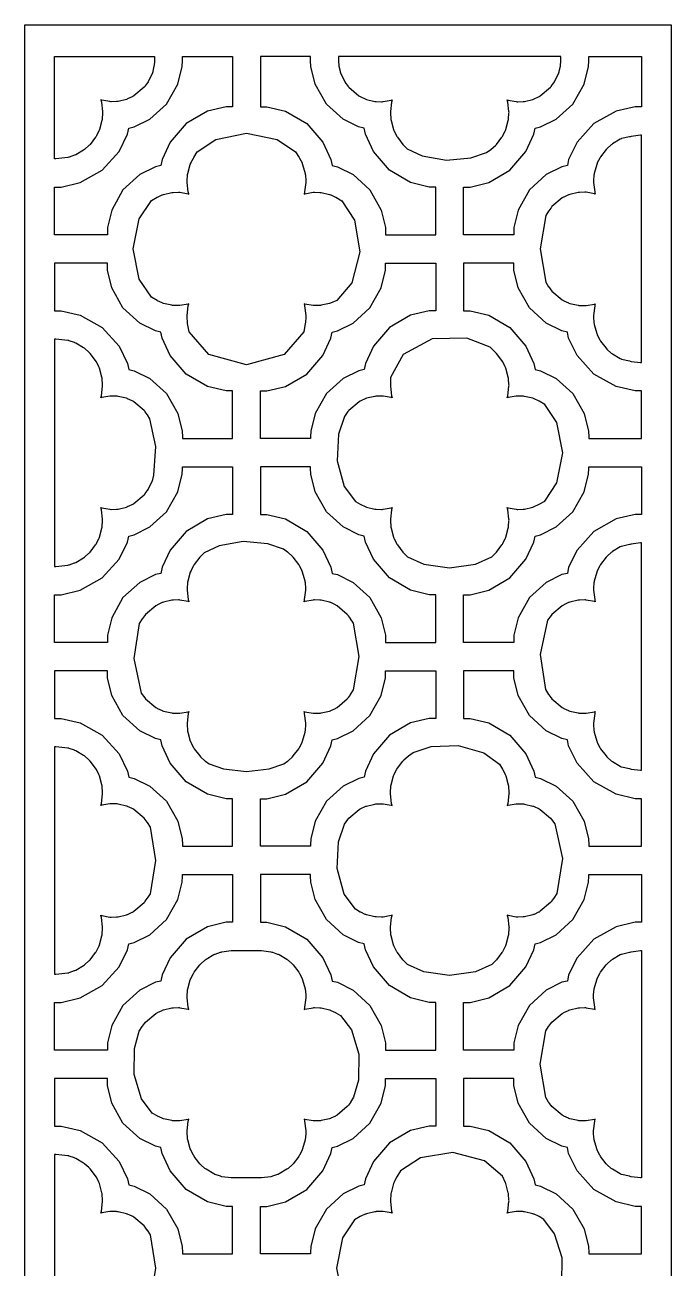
# Model space of a CAD drawing. Extents: x 2.88 to 3.5, y 2.85 to 5.4.
# Drawn here: x 2.876 to 3.499, y 4.208 to 5.404 of the extents above; entities that cross this region are included whole.
import ezdxf

# ---------------------------------------------------------------- set-up
doc = ezdxf.new("R2010")
doc.units = 0
doc.layers.get('0').update_dxf_attribs({"linetype": 'CONTINUOUS'})

msp = doc.modelspace()

# ---------------------------------------------------------------- linework, layer by layer
at = {"color": 164}
msp.add_lwpolyline([(2.87646, 5.40397), (3.03196, 5.40397), (3.38189, 5.40397), (3.49854, 5.40397), (3.49854, 4.76449), (3.49854, 3.32568), (3.49854, 2.84603), (3.34299, 2.84603), (2.99306, 2.84603), (2.87646, 2.84603), (2.87646, 3.48551), (2.87646, 4.92437), (2.87646, 5.40397)], close=True, dxfattribs=at)
at = {"color": 7}
for points in [[(3.0281, 5.37358), (3.04015, 5.37358), (3.06733, 5.37358), (3.07644, 5.37358), (3.07644, 5.36149), (3.07644, 5.33425), (3.07644, 5.32514), (3.07633, 5.32514), (3.07611, 5.32514), (3.07611, 5.32514), (3.0701, 5.32514), (3.05214, 5.32086), (3.03174, 5.30897), (3.01633, 5.29101), (3.00868, 5.27442), (3.00749, 5.26856), (3.00217, 5.26731), (2.98719, 5.25988), (2.97092, 5.24517), (2.96007, 5.22586), (2.95594, 5.20893), (2.95589, 5.20324), (2.95589, 5.20296), (2.95589, 5.20231), (2.95589, 5.2021), (2.94314, 5.2021), (2.9145, 5.2021), (2.90494, 5.2021), (2.90494, 5.21354), (2.90494, 5.23926), (2.90494, 5.24783), (2.905, 5.24783), (2.90517, 5.24783), (2.90528, 5.24783), (2.91135, 5.24783), (2.92958, 5.25217), (2.9509, 5.26406), (2.96718, 5.28201), (2.97526, 5.29867), (2.97651, 5.30447), (2.98178, 5.30572), (2.99669, 5.31315), (3.01286, 5.32769), (3.02376, 5.3469), (3.02794, 5.36376), (3.0281, 5.36936), (3.0281, 5.37044), (3.0281, 5.37283), (3.0281, 5.37358)], [(2.90494, 5.37358), (2.92904, 5.37358), (2.98324, 5.37358), (3.00131, 5.37358), (3.00125, 5.37343), (3.00125, 5.37011), (3.00125, 5.36897), (3.00119, 5.36865), (3.00092, 5.36513), (3.00088, 5.36475), (3.00076, 5.36426), (2.99968, 5.35938), (2.99957, 5.35883), (2.99924, 5.35786), (2.99507, 5.34901), (2.99451, 5.34814), (2.99431, 5.34787), (2.99235, 5.34521), (2.99219, 5.34494), (2.99126, 5.34392), (2.98139, 5.33561), (2.98025, 5.3349), (2.97982, 5.33469), (2.97542, 5.33268), (2.97499, 5.33247), (2.97418, 5.33219), (2.96615, 5.33029), (2.96533, 5.33018), (2.96479, 5.33018), (2.95964, 5.33003), (2.95915, 5.33003), (2.95828, 5.33014), (2.95042, 5.33154), (2.94965, 5.33176), (2.94965, 5.33171), (2.94993, 5.33078), (2.94997, 5.33068), (2.95019, 5.32975), (2.95128, 5.32058), (2.95133, 5.31961), (2.95128, 5.31907), (2.9509, 5.31347), (2.95085, 5.31288), (2.95068, 5.31196), (2.94824, 5.30328), (2.94792, 5.3024), (2.94769, 5.30192), (2.94532, 5.29715), (2.94504, 5.29665), (2.94456, 5.2959), (2.93918, 5.28896), (2.93858, 5.28825), (2.93815, 5.28787), (2.93419, 5.2844), (2.93381, 5.28401), (2.93306, 5.28353), (2.92551, 5.27908), (2.92469, 5.27869), (2.92421, 5.27854), (2.91922, 5.27675), (2.91872, 5.27658), (2.91781, 5.27636), (2.90619, 5.27522), (2.90528, 5.27518), (2.90522, 5.27522), (2.905, 5.27522), (2.90494, 5.27522), (2.90494, 5.29986), (2.90494, 5.35519), (2.90494, 5.37358)], [(3.15147, 5.37358), (3.13943, 5.37358), (3.11231, 5.37358), (3.10331, 5.37358), (3.10331, 5.36149), (3.10331, 5.33425), (3.10331, 5.32514), (3.10331, 5.32514), (3.10346, 5.32514), (3.10346, 5.32514), (3.10943, 5.32514), (3.12739, 5.32086), (3.14779, 5.30897), (3.16319, 5.29101), (3.17085, 5.27442), (3.1721, 5.26856), (3.17736, 5.26731), (3.19233, 5.25988), (3.20861, 5.24517), (3.21946, 5.22586), (3.22358, 5.20893), (3.22368, 5.20324), (3.22368, 5.20296), (3.22368, 5.20231), (3.22368, 5.2021), (3.23574, 5.2021), (3.26292, 5.2021), (3.27197, 5.2021), (3.27197, 5.21354), (3.27197, 5.23926), (3.27197, 5.24783), (3.27197, 5.24783), (3.27171, 5.24783), (3.27171, 5.24783), (3.26568, 5.24783), (3.24772, 5.25217), (3.22732, 5.26406), (3.21192, 5.28201), (3.20426, 5.29867), (3.20307, 5.30447), (3.19775, 5.30578), (3.18283, 5.31315), (3.16667, 5.32769), (3.15576, 5.3469), (3.15158, 5.36376), (3.15147, 5.36936), (3.15147, 5.37044), (3.15147, 5.37283), (3.15147, 5.37358)], [(3.32497, 5.28401), (3.32536, 5.2844), (3.32932, 5.28787), (3.32969, 5.28825), (3.33029, 5.28896), (3.33572, 5.2959), (3.33621, 5.29665), (3.33643, 5.29715), (3.33886, 5.30192), (3.33908, 5.3024), (3.33942, 5.30328), (3.34179, 5.31196), (3.34196, 5.31288), (3.34201, 5.31347), (3.34244, 5.31907), (3.3425, 5.31961), (3.34244, 5.32058), (3.34131, 5.32975), (3.34115, 5.33068), (3.3411, 5.33078), (3.34082, 5.33171), (3.34082, 5.33176), (3.34158, 5.33154), (3.34944, 5.33014), (3.35032, 5.33003), (3.35081, 5.33003), (3.35596, 5.33018), (3.3565, 5.33018), (3.35732, 5.33029), (3.36529, 5.33219), (3.3661, 5.33247), (3.36654, 5.33268), (3.37099, 5.33469), (3.37142, 5.3349), (3.37256, 5.33561), (3.38238, 5.34392), (3.38331, 5.34494), (3.38346, 5.34521), (3.38542, 5.34787), (3.38564, 5.34814), (3.38618, 5.34901), (3.39035, 5.35786), (3.39068, 5.35883), (3.39079, 5.35938), (3.39193, 5.36426), (3.39204, 5.36475), (3.39204, 5.36513), (3.39236, 5.36865), (3.39242, 5.36897), (3.39242, 5.37017), (3.39242, 5.37278), (3.39242, 5.37358), (3.33886, 5.37358), (3.21843, 5.37358), (3.17828, 5.37358), (3.17828, 5.37244), (3.17833, 5.36985), (3.17833, 5.36897), (3.17833, 5.36865), (3.17865, 5.36513), (3.17871, 5.36475), (3.17876, 5.36426), (3.17985, 5.35938), (3.18001, 5.35883), (3.18033, 5.35786), (3.18451, 5.34901), (3.18506, 5.34814), (3.18522, 5.34787), (3.18718, 5.34521), (3.18739, 5.34494), (3.18826, 5.34392), (3.19808, 5.33561), (3.19928, 5.3349), (3.19971, 5.33469), (3.2041, 5.33268), (3.20458, 5.33247), (3.2054, 5.33219), (3.21338, 5.33029), (3.21425, 5.33018), (3.21474, 5.33018), (3.21989, 5.33003), (3.22043, 5.33003), (3.22125, 5.33014), (3.22911, 5.33154), (3.22993, 5.33176), (3.22987, 5.33171), (3.2296, 5.33078), (3.2296, 5.33068), (3.22939, 5.32975), (3.22825, 5.32058), (3.22825, 5.31961), (3.22825, 5.31907), (3.22863, 5.31347), (3.22874, 5.31288), (3.22889, 5.31196), (3.23128, 5.30328), (3.23167, 5.3024), (3.23188, 5.30192), (3.23426, 5.29715), (3.23454, 5.29665), (3.23503, 5.2959), (3.24035, 5.28896), (3.241, 5.28825), (3.24457, 5.28478), (3.25896, 5.278), (3.28222, 5.27393), (3.30583, 5.27599), (3.32086, 5.28108), (3.32497, 5.28401)], [(3.41928, 5.37358), (3.43197, 5.37358), (3.4605, 5.37358), (3.47006, 5.37358), (3.47006, 5.36149), (3.47006, 5.33425), (3.47006, 5.32514), (3.47, 5.32514), (3.46989, 5.32514), (3.46989, 5.32514), (3.46376, 5.32514), (3.44553, 5.32086), (3.42421, 5.30897), (3.40793, 5.29101), (3.39985, 5.27442), (3.39865, 5.26856), (3.39333, 5.26731), (3.37836, 5.25988), (3.36208, 5.24517), (3.35124, 5.22586), (3.34711, 5.20893), (3.34706, 5.20324), (3.34706, 5.20296), (3.34706, 5.20231), (3.34706, 5.2021), (3.33496, 5.2021), (3.30778, 5.2021), (3.29872, 5.2021), (3.29872, 5.21354), (3.29872, 5.23926), (3.29872, 5.24783), (3.29878, 5.24783), (3.29893, 5.24783), (3.29904, 5.24783), (3.30501, 5.24783), (3.32292, 5.25217), (3.34338, 5.26406), (3.35872, 5.28201), (3.36643, 5.29867), (3.36768, 5.30447), (3.37289, 5.30572), (3.38781, 5.31315), (3.40403, 5.32769), (3.41493, 5.3469), (3.41906, 5.36376), (3.41922, 5.36936), (3.41922, 5.37044), (3.41928, 5.37283), (3.41928, 5.37358)], [(3.14063, 5.27632), (3.1409, 5.27588), (3.14328, 5.27111), (3.1435, 5.27056), (3.14382, 5.26969), (3.14626, 5.26107), (3.14643, 5.2601), (3.14649, 5.25956), (3.14686, 5.25396), (3.14692, 5.25336), (3.14686, 5.25244), (3.14572, 5.24328), (3.14556, 5.24229), (3.14551, 5.24224), (3.14524, 5.24132), (3.14524, 5.24121), (3.146, 5.24149), (3.15386, 5.24289), (3.15474, 5.24294), (3.15522, 5.243), (3.16037, 5.24283), (3.16092, 5.24278), (3.16174, 5.24268), (3.16971, 5.24083), (3.17051, 5.2405), (3.17096, 5.24035), (3.1754, 5.23833), (3.17583, 5.23807), (3.18147, 5.23475), (3.19362, 5.21619), (3.19874, 5.18554), (3.19103, 5.15571), (3.1766, 5.13883), (3.17051, 5.13633), (3.16971, 5.13607), (3.16174, 5.13422), (3.16092, 5.13406), (3.16037, 5.13406), (3.15522, 5.13396), (3.15474, 5.13396), (3.15386, 5.134), (3.146, 5.13542), (3.14524, 5.13564), (3.14524, 5.13558), (3.14551, 5.13465), (3.14556, 5.13456), (3.14572, 5.13363), (3.14686, 5.12446), (3.14692, 5.12349), (3.14686, 5.12294), (3.14649, 5.11735), (3.14643, 5.11675), (3.14497, 5.10867), (3.12608, 5.08681), (3.08979, 5.07682), (3.05344, 5.08681), (3.03456, 5.10867), (3.03315, 5.11675), (3.03304, 5.11735), (3.03267, 5.12294), (3.03267, 5.12349), (3.03267, 5.12446), (3.03381, 5.13363), (3.03401, 5.13456), (3.03401, 5.13465), (3.03429, 5.13558), (3.03435, 5.13564), (3.03353, 5.13542), (3.02567, 5.134), (3.02485, 5.13396), (3.02431, 5.13396), (3.01915, 5.13406), (3.01867, 5.13406), (3.01779, 5.13422), (3.00982, 5.13607), (3.00906, 5.13633), (3.00857, 5.13656), (3.00418, 5.13861), (3.00375, 5.13883), (2.99826, 5.14208), (2.98643, 5.15944), (2.98068, 5.18847), (2.98643, 5.2175), (2.99826, 5.23486), (3.00375, 5.23807), (3.00418, 5.23833), (3.00857, 5.24035), (3.00906, 5.2405), (3.00982, 5.24083), (3.01779, 5.24268), (3.01867, 5.24278), (3.01915, 5.24283), (3.02431, 5.243), (3.02485, 5.24294), (3.02567, 5.24289), (3.03353, 5.24149), (3.03435, 5.24121), (3.03429, 5.24132), (3.03401, 5.24224), (3.03401, 5.24229), (3.03381, 5.24328), (3.03267, 5.25244), (3.03267, 5.25336), (3.03267, 5.25396), (3.03304, 5.25956), (3.03315, 5.2601), (3.03331, 5.26107), (3.03569, 5.26969), (3.03608, 5.27056), (3.03629, 5.27111), (3.03868, 5.27588), (3.03896, 5.27632), (3.04243, 5.2819), (3.06033, 5.29383), (3.08979, 5.29964), (3.11919, 5.29383), (3.1371, 5.2819), (3.14063, 5.27632)], [(3.47006, 5.0791), (3.47006, 5.13379), (3.47006, 5.25683), (3.47006, 5.29779), (3.47, 5.29779), (3.46989, 5.29779), (3.46989, 5.29779), (3.46892, 5.29779), (3.46001, 5.2966), (3.4591, 5.29639), (3.45856, 5.29628), (3.4509, 5.29449), (3.45042, 5.29428), (3.4496, 5.29389), (3.44206, 5.2895), (3.44135, 5.28896), (3.44092, 5.28863), (3.43696, 5.2851), (3.43658, 5.28472), (3.43593, 5.28407), (3.43061, 5.27713), (3.43012, 5.27632), (3.42985, 5.27588), (3.42746, 5.27111), (3.42725, 5.27056), (3.42686, 5.26969), (3.42449, 5.26107), (3.42432, 5.2601), (3.42421, 5.25956), (3.42383, 5.25396), (3.42383, 5.25336), (3.42383, 5.25244), (3.42497, 5.24328), (3.42518, 5.24229), (3.42518, 5.24224), (3.42546, 5.24132), (3.42551, 5.24121), (3.42469, 5.24149), (3.41678, 5.24289), (3.41596, 5.24294), (3.41542, 5.243), (3.41032, 5.24283), (3.40983, 5.24278), (3.40896, 5.24268), (3.40099, 5.24083), (3.40018, 5.2405), (3.39968, 5.24035), (3.39529, 5.23833), (3.39486, 5.23807), (3.39367, 5.23742), (3.38385, 5.22911), (3.38297, 5.22803), (3.38276, 5.22775), (3.38081, 5.2251), (3.38064, 5.22483), (3.37793, 5.22054), (3.3725, 5.18847), (3.37793, 5.15636), (3.38064, 5.15201), (3.38081, 5.15181), (3.38276, 5.14914), (3.38297, 5.14887), (3.38385, 5.14785), (3.39367, 5.13954), (3.39486, 5.13883), (3.39529, 5.13861), (3.39968, 5.13656), (3.40018, 5.13633), (3.40099, 5.13607), (3.40896, 5.13422), (3.40983, 5.13406), (3.41032, 5.13406), (3.41542, 5.13396), (3.41596, 5.13396), (3.41678, 5.134), (3.42469, 5.13542), (3.42551, 5.13564), (3.42546, 5.13558), (3.42518, 5.13465), (3.42518, 5.13456), (3.42497, 5.13363), (3.42383, 5.12446), (3.42383, 5.12349), (3.42383, 5.12294), (3.42421, 5.11735), (3.42432, 5.11675), (3.42449, 5.11583), (3.42686, 5.10715), (3.42725, 5.10628), (3.42746, 5.10579), (3.42985, 5.10101), (3.43012, 5.10053), (3.43061, 5.09978), (3.43593, 5.09283), (3.43658, 5.09212), (3.43696, 5.09174), (3.44092, 5.08826), (3.44135, 5.08789), (3.44206, 5.0874), (3.4496, 5.08296), (3.45042, 5.08257), (3.4509, 5.08242), (3.45856, 5.08062), (3.4591, 5.08046), (3.46001, 5.08024), (3.46892, 5.07915), (3.46989, 5.0791), (3.46989, 5.0791), (3.47, 5.0791), (3.47006, 5.0791)], [(3.0281, 5.00597), (3.04015, 5.00597), (3.06733, 5.00597), (3.07644, 5.00597), (3.07644, 5.01742), (3.07644, 5.04318), (3.07644, 5.05176), (3.07633, 5.05176), (3.07611, 5.05176), (3.07611, 5.05176), (3.0701, 5.05176), (3.05214, 5.0561), (3.03174, 5.06799), (3.01633, 5.08594), (3.00868, 5.10254), (3.00749, 5.10835), (3.00217, 5.10965), (2.98719, 5.11708), (2.97092, 5.13172), (2.96007, 5.1511), (2.95594, 5.16803), (2.95589, 5.17367), (2.95589, 5.17393), (2.95589, 5.17458), (2.95589, 5.17475), (2.94314, 5.17475), (2.9145, 5.17475), (2.90494, 5.17475), (2.90494, 5.16336), (2.90494, 5.13764), (2.90494, 5.12901), (2.905, 5.12901), (2.90517, 5.12901), (2.90528, 5.12901), (2.91135, 5.12901), (2.92958, 5.12472), (2.9509, 5.11285), (2.96718, 5.09489), (2.97526, 5.07829), (2.97651, 5.07243), (2.98172, 5.07118), (2.99669, 5.06381), (3.01286, 5.04921), (3.02376, 5.03), (3.02794, 5.01313), (3.0281, 5.00749), (3.0281, 5.00711), (3.0281, 5.00629), (3.0281, 5.00597)], [(3.15147, 5.00597), (3.13943, 5.00597), (3.11231, 5.00597), (3.10331, 5.00597), (3.10331, 5.01742), (3.10331, 5.04318), (3.10331, 5.05176), (3.10331, 5.05176), (3.10346, 5.05176), (3.10346, 5.05176), (3.10943, 5.05176), (3.12739, 5.0561), (3.14779, 5.06799), (3.16319, 5.08594), (3.17085, 5.10254), (3.1721, 5.10835), (3.17736, 5.10965), (3.19233, 5.11708), (3.20861, 5.13172), (3.21946, 5.1511), (3.22358, 5.16803), (3.22368, 5.17367), (3.22368, 5.17393), (3.22368, 5.17458), (3.22368, 5.17475), (3.23574, 5.17475), (3.26292, 5.17475), (3.27197, 5.17475), (3.27197, 5.16336), (3.27197, 5.13764), (3.27197, 5.12901), (3.27197, 5.12901), (3.27171, 5.12901), (3.27171, 5.12901), (3.26568, 5.12901), (3.24772, 5.12472), (3.22732, 5.11285), (3.21192, 5.09489), (3.20426, 5.07829), (3.20307, 5.07243), (3.19781, 5.07118), (3.18283, 5.06381), (3.16667, 5.04921), (3.15576, 5.03), (3.15158, 5.01313), (3.15147, 5.00749), (3.15147, 5.00711), (3.15147, 5.00629), (3.15147, 5.00597)], [(3.41928, 5.00597), (3.43197, 5.00597), (3.4605, 5.00597), (3.47006, 5.00597), (3.47006, 5.01742), (3.47006, 5.04318), (3.47006, 5.05176), (3.47, 5.05176), (3.46989, 5.05176), (3.46989, 5.05176), (3.46376, 5.05176), (3.44553, 5.0561), (3.42421, 5.06799), (3.40793, 5.08594), (3.39985, 5.10254), (3.39865, 5.10835), (3.39333, 5.10965), (3.37836, 5.11708), (3.36208, 5.13172), (3.35124, 5.1511), (3.34711, 5.16803), (3.34706, 5.17367), (3.34706, 5.17393), (3.34706, 5.17458), (3.34706, 5.17475), (3.33496, 5.17475), (3.30778, 5.17475), (3.29872, 5.17475), (3.29872, 5.16336), (3.29872, 5.13764), (3.29872, 5.12901), (3.29878, 5.12901), (3.29893, 5.12901), (3.29904, 5.12901), (3.30501, 5.12901), (3.32292, 5.12472), (3.34338, 5.11285), (3.35872, 5.09489), (3.36643, 5.07829), (3.36768, 5.07243), (3.37289, 5.07118), (3.38781, 5.06381), (3.40403, 5.04921), (3.41493, 5.03), (3.41906, 5.01313), (3.41922, 5.00749), (3.41922, 5.00711), (3.41928, 5.00629), (3.41928, 5.00597)], [(2.99451, 5.02869), (2.99431, 5.02897), (2.99235, 5.03163), (2.99219, 5.0319), (2.99126, 5.03299), (2.98139, 5.04129), (2.98025, 5.04194), (2.97982, 5.04221), (2.97542, 5.04422), (2.97499, 5.04438), (2.97418, 5.04471), (2.96615, 5.04656), (2.96533, 5.04665), (2.96479, 5.04671), (2.95964, 5.04688), (2.95915, 5.04682), (2.95828, 5.04676), (2.95042, 5.04536), (2.94965, 5.04514), (2.94965, 5.04525), (2.94993, 5.04611), (2.94997, 5.04617), (2.95019, 5.04715), (2.95128, 5.05632), (2.95133, 5.05724), (2.95128, 5.05783), (2.9509, 5.06347), (2.95085, 5.06401), (2.95068, 5.06494), (2.94824, 5.07357), (2.94792, 5.07443), (2.94769, 5.07497), (2.94532, 5.07975), (2.94504, 5.08018), (2.94456, 5.081), (2.93918, 5.08794), (2.93858, 5.0886), (2.93815, 5.08897), (2.93419, 5.0925), (2.93381, 5.09283), (2.93306, 5.09337), (2.92551, 5.09782), (2.92469, 5.09819), (2.92421, 5.09842), (2.91922, 5.10015), (2.91872, 5.10026), (2.91781, 5.10047), (2.90619, 5.10167), (2.90528, 5.10167), (2.90517, 5.10167), (2.905, 5.10167), (2.90494, 5.10167), (2.90494, 5.04704), (2.90494, 4.92399), (2.90494, 4.88297), (2.905, 4.88297), (2.90517, 4.88297), (2.90528, 4.88297), (2.90619, 4.88303), (2.91781, 4.88417), (2.91872, 4.88439), (2.91922, 4.88456), (2.92421, 4.88629), (2.92469, 4.88644), (2.92551, 4.88683), (2.93306, 4.89128), (2.93381, 4.89182), (2.93419, 4.89219), (2.93815, 4.89567), (2.93858, 4.89606), (2.93918, 4.89675), (2.94456, 4.90369), (2.94504, 4.90446), (2.94532, 4.90494), (2.94769, 4.90972), (2.94792, 4.91021), (2.94824, 4.91108), (2.95068, 4.91971), (2.95085, 4.92063), (2.9509, 4.92122), (2.95128, 4.92686), (2.95133, 4.9274), (2.95128, 4.92839), (2.95019, 4.93756), (2.94997, 4.93847), (2.94993, 4.93858), (2.94965, 4.93946), (2.94965, 4.93951), (2.95042, 4.93929), (2.95828, 4.93793), (2.95915, 4.93782), (2.95964, 4.93782), (2.96479, 4.93799), (2.96533, 4.93799), (2.96615, 4.9381), (2.97418, 4.94), (2.97499, 4.94026), (2.97542, 4.94049), (2.97982, 4.94249), (2.98025, 4.94271), (2.98139, 4.94342), (2.99126, 4.95171), (2.99219, 4.95275), (2.99235, 4.95301), (2.99431, 4.95568), (2.99451, 4.95594), (2.99507, 4.95682), (2.99924, 4.96565), (2.99957, 4.96664), (3.00071, 4.97086), (3.00239, 4.99826), (2.9969, 5.02485), (2.99451, 5.02869)], [(3.22825, 5.05724), (3.22825, 5.05632), (3.22939, 5.04715), (3.2296, 5.04617), (3.2296, 5.04611), (3.22987, 5.04525), (3.22993, 5.04514), (3.22911, 5.04536), (3.22125, 5.04676), (3.22043, 5.04682), (3.21989, 5.04688), (3.21474, 5.04671), (3.21425, 5.04665), (3.21338, 5.04656), (3.2054, 5.04471), (3.20458, 5.04438), (3.2041, 5.04422), (3.19976, 5.04221), (3.19933, 5.04194), (3.19814, 5.04129), (3.18826, 5.03299), (3.18739, 5.0319), (3.18403, 5.02735), (3.17828, 5.01036), (3.17692, 4.98449), (3.18375, 4.96001), (3.19456, 4.94553), (3.19933, 4.94271), (3.19976, 4.94249), (3.2041, 4.94049), (3.20458, 4.94026), (3.2054, 4.94), (3.21338, 4.9381), (3.21425, 4.93799), (3.21474, 4.93799), (3.21989, 4.93782), (3.22043, 4.93782), (3.22125, 4.93793), (3.22911, 4.93929), (3.22993, 4.93951), (3.22987, 4.93946), (3.2296, 4.93858), (3.2296, 4.93847), (3.22939, 4.93756), (3.22825, 4.92839), (3.22825, 4.9274), (3.22825, 4.92686), (3.22863, 4.92122), (3.22874, 4.92063), (3.22889, 4.91971), (3.23128, 4.91108), (3.23167, 4.91021), (3.23188, 4.90972), (3.23426, 4.90494), (3.23454, 4.90446), (3.23503, 4.90369), (3.24035, 4.89675), (3.241, 4.89606), (3.24479, 4.89231), (3.26042, 4.88519), (3.28532, 4.88157), (3.31028, 4.88519), (3.32585, 4.89231), (3.32969, 4.89606), (3.33029, 4.89675), (3.33572, 4.90369), (3.33621, 4.90446), (3.33643, 4.90494), (3.33886, 4.90972), (3.33908, 4.91021), (3.33942, 4.91108), (3.34179, 4.91971), (3.34196, 4.92063), (3.34201, 4.92122), (3.34244, 4.92686), (3.3425, 4.9274), (3.34244, 4.92839), (3.34131, 4.93756), (3.34115, 4.93847), (3.3411, 4.93858), (3.34082, 4.93946), (3.34082, 4.93951), (3.34158, 4.93929), (3.34944, 4.93793), (3.35032, 4.93782), (3.35081, 4.93782), (3.35596, 4.93799), (3.3565, 4.93799), (3.35732, 4.9381), (3.36529, 4.94), (3.3661, 4.94026), (3.36654, 4.94049), (3.37099, 4.94249), (3.37142, 4.94271), (3.37685, 4.9459), (3.38857, 4.96332), (3.39432, 4.99235), (3.38857, 5.02138), (3.37685, 5.03874), (3.37142, 5.04194), (3.37099, 5.04221), (3.36654, 5.04422), (3.3661, 5.04438), (3.36529, 5.04471), (3.35732, 5.04656), (3.3565, 5.04665), (3.35596, 5.04671), (3.35081, 5.04688), (3.35032, 5.04682), (3.34944, 5.04676), (3.34158, 5.04536), (3.34082, 5.04514), (3.34082, 5.04525), (3.3411, 5.04611), (3.34115, 5.04617), (3.34131, 5.04715), (3.34244, 5.05632), (3.3425, 5.05724), (3.34244, 5.05783), (3.34201, 5.06347), (3.34196, 5.06401), (3.34179, 5.06494), (3.33942, 5.07357), (3.33908, 5.07443), (3.33886, 5.07497), (3.33643, 5.07975), (3.33621, 5.08018), (3.33572, 5.081), (3.33029, 5.08794), (3.32969, 5.0886), (3.32437, 5.09381), (3.30186, 5.10249), (3.26861, 5.10189), (3.24056, 5.08686), (3.2284, 5.06472), (3.22825, 5.05724)], [(3.0281, 4.97868), (3.04015, 4.97868), (3.06733, 4.97868), (3.07644, 4.97868), (3.07644, 4.96724), (3.07644, 4.94151), (3.07644, 4.93289), (3.07633, 4.93289), (3.07611, 4.93289), (3.07611, 4.93289), (3.0701, 4.93289), (3.05214, 4.9286), (3.03174, 4.91672), (3.01633, 4.89876), (3.00868, 4.88217), (3.00749, 4.87631), (3.00217, 4.87506), (2.98719, 4.86762), (2.97092, 4.85292), (2.96007, 4.83361), (2.95594, 4.81668), (2.95589, 4.81099), (2.95589, 4.81071), (2.95589, 4.81011), (2.95589, 4.8099), (2.94314, 4.8099), (2.9145, 4.8099), (2.90494, 4.8099), (2.90494, 4.82135), (2.90494, 4.84706), (2.90494, 4.85563), (2.905, 4.85563), (2.90517, 4.85563), (2.90528, 4.85563), (2.91135, 4.85563), (2.92958, 4.85997), (2.9509, 4.87185), (2.96718, 4.88981), (2.97526, 4.90642), (2.97651, 4.91222), (2.98178, 4.91351), (2.99669, 4.9209), (3.01286, 4.93549), (3.02376, 4.95469), (3.02794, 4.97157), (3.0281, 4.97715), (3.0281, 4.97754), (3.0281, 4.9784), (3.0281, 4.97868)], [(3.15147, 4.97868), (3.13943, 4.97868), (3.11231, 4.97868), (3.10331, 4.97868), (3.10331, 4.96724), (3.10331, 4.94151), (3.10331, 4.93289), (3.10331, 4.93289), (3.10346, 4.93289), (3.10346, 4.93289), (3.10943, 4.93289), (3.12739, 4.9286), (3.14779, 4.91672), (3.16319, 4.89876), (3.17085, 4.88217), (3.1721, 4.87631), (3.17736, 4.87506), (3.19233, 4.86762), (3.20861, 4.85292), (3.21946, 4.83361), (3.22358, 4.81668), (3.22368, 4.81099), (3.22368, 4.81071), (3.22368, 4.81011), (3.22368, 4.8099), (3.23574, 4.8099), (3.26292, 4.8099), (3.27197, 4.8099), (3.27197, 4.82135), (3.27197, 4.84706), (3.27197, 4.85563), (3.27197, 4.85563), (3.27171, 4.85563), (3.27171, 4.85563), (3.26568, 4.85563), (3.24772, 4.85997), (3.22732, 4.87185), (3.21192, 4.88981), (3.20426, 4.90642), (3.20307, 4.91222), (3.19781, 4.91351), (3.18283, 4.9209), (3.16667, 4.93549), (3.15576, 4.95469), (3.15158, 4.97157), (3.15147, 4.97715), (3.15147, 4.97754), (3.15147, 4.9784), (3.15147, 4.97868)], [(3.41928, 4.97868), (3.43197, 4.97868), (3.4605, 4.97868), (3.47006, 4.97868), (3.47006, 4.96724), (3.47006, 4.94151), (3.47006, 4.93289), (3.47, 4.93289), (3.46989, 4.93289), (3.46989, 4.93289), (3.46376, 4.93289), (3.44553, 4.9286), (3.42421, 4.91672), (3.40793, 4.89876), (3.39985, 4.88217), (3.39865, 4.87631), (3.39333, 4.87506), (3.37836, 4.86762), (3.36208, 4.85292), (3.35124, 4.83361), (3.34711, 4.81668), (3.34706, 4.81099), (3.34706, 4.81071), (3.34706, 4.81011), (3.34706, 4.8099), (3.33496, 4.8099), (3.30778, 4.8099), (3.29872, 4.8099), (3.29872, 4.82135), (3.29872, 4.84706), (3.29872, 4.85563), (3.29878, 4.85563), (3.29893, 4.85563), (3.29904, 4.85563), (3.30501, 4.85563), (3.32292, 4.85997), (3.34338, 4.87185), (3.35872, 4.88981), (3.36643, 4.90642), (3.36768, 4.91222), (3.37289, 4.91351), (3.38781, 4.9209), (3.40403, 4.93549), (3.41493, 4.95469), (3.41906, 4.97157), (3.41922, 4.97715), (3.41922, 4.97754), (3.41928, 4.9784), (3.41928, 4.97868)], [(3.12939, 4.69569), (3.12978, 4.69607), (3.13374, 4.69954), (3.13417, 4.69993), (3.13476, 4.70063), (3.14014, 4.70757), (3.14063, 4.70833), (3.1409, 4.70882), (3.14328, 4.7136), (3.1435, 4.71408), (3.14382, 4.71496), (3.14626, 4.72358), (3.14643, 4.7245), (3.14649, 4.7251), (3.14686, 4.73074), (3.14692, 4.73128), (3.14686, 4.73226), (3.14572, 4.74143), (3.14556, 4.74235), (3.14551, 4.74246), (3.14524, 4.74333), (3.14524, 4.74338), (3.146, 4.74317), (3.15386, 4.74181), (3.15474, 4.74169), (3.15522, 4.74169), (3.16037, 4.74186), (3.16092, 4.74186), (3.16174, 4.74197), (3.16971, 4.74387), (3.17051, 4.74414), (3.17096, 4.74436), (3.1754, 4.74636), (3.17583, 4.74658), (3.17697, 4.74729), (3.18685, 4.75558), (3.18778, 4.75662), (3.18793, 4.75689), (3.18983, 4.75956), (3.19006, 4.75982), (3.19276, 4.76417), (3.19819, 4.79622), (3.19276, 4.82835), (3.19006, 4.83263), (3.18983, 4.8329), (3.18793, 4.83556), (3.18778, 4.83578), (3.18685, 4.83686), (3.17697, 4.84517), (3.17583, 4.84581), (3.1754, 4.84608), (3.17096, 4.84814), (3.17051, 4.84831), (3.16971, 4.84858), (3.16174, 4.85042), (3.16092, 4.85053), (3.16037, 4.85058), (3.15522, 4.85075), (3.15474, 4.85069), (3.15386, 4.85064), (3.146, 4.84928), (3.14524, 4.84901), (3.14524, 4.84912), (3.14551, 4.85004), (3.14556, 4.8501), (3.14572, 4.85107), (3.14686, 4.86025), (3.14692, 4.86117), (3.14686, 4.86176), (3.14649, 4.86735), (3.14643, 4.86789), (3.14626, 4.86882), (3.14382, 4.8775), (3.1435, 4.87836), (3.14328, 4.87885), (3.1409, 4.88368), (3.14063, 4.88411), (3.14014, 4.88493), (3.13476, 4.89187), (3.13417, 4.89253), (3.13374, 4.8929), (3.12978, 4.89638), (3.12939, 4.89671), (3.12528, 4.89968), (3.11025, 4.90483), (3.08664, 4.9069), (3.06338, 4.90283), (3.04899, 4.89606), (3.04542, 4.89253), (3.04476, 4.89187), (3.03944, 4.88493), (3.03896, 4.88411), (3.03868, 4.88368), (3.03629, 4.87885), (3.03608, 4.87836), (3.03569, 4.8775), (3.03331, 4.86882), (3.03315, 4.86789), (3.03304, 4.86735), (3.03267, 4.86176), (3.03267, 4.86117), (3.03267, 4.86025), (3.03381, 4.85107), (3.03401, 4.8501), (3.03401, 4.85004), (3.03429, 4.84912), (3.03435, 4.84901), (3.03353, 4.84928), (3.02567, 4.85064), (3.02485, 4.85069), (3.02431, 4.85075), (3.01915, 4.85058), (3.01867, 4.85053), (3.01779, 4.85042), (3.00982, 4.84858), (3.00906, 4.84831), (3.00857, 4.84814), (3.00418, 4.84608), (3.00375, 4.84581), (3.00256, 4.84517), (2.99268, 4.83686), (2.99181, 4.83578), (2.9916, 4.83556), (2.98969, 4.8329), (2.98953, 4.83263), (2.98654, 4.82796), (2.98128, 4.79438), (2.9885, 4.76112), (2.99181, 4.75662), (2.99268, 4.75558), (3.00256, 4.74729), (3.00375, 4.74658), (3.00418, 4.74636), (3.00857, 4.74436), (3.00906, 4.74414), (3.00982, 4.74387), (3.01779, 4.74197), (3.01867, 4.74186), (3.01915, 4.74186), (3.02431, 4.74169), (3.02485, 4.74169), (3.02567, 4.74181), (3.03353, 4.74317), (3.03435, 4.74338), (3.03429, 4.74333), (3.03401, 4.74246), (3.03401, 4.74235), (3.03381, 4.74143), (3.03267, 4.73226), (3.03267, 4.73128), (3.03267, 4.73074), (3.03304, 4.7251), (3.03315, 4.7245), (3.03331, 4.72358), (3.03569, 4.71496), (3.03608, 4.71408), (3.03629, 4.7136), (3.03868, 4.70882), (3.03896, 4.70833), (3.03944, 4.70757), (3.04476, 4.70063), (3.04542, 4.69993), (3.04579, 4.69954), (3.04975, 4.69607), (3.05018, 4.69569), (3.05393, 4.69299), (3.06776, 4.68815), (3.08979, 4.6856), (3.11176, 4.68815), (3.1256, 4.69299), (3.12939, 4.69569)], [(3.47006, 4.90554), (3.47, 4.90554), (3.46989, 4.90554), (3.46989, 4.90554), (3.46892, 4.90554), (3.46001, 4.9044), (3.4591, 4.90419), (3.45856, 4.90403), (3.4509, 4.90229), (3.45042, 4.90207), (3.4496, 4.90169), (3.44206, 4.89725), (3.44135, 4.89671), (3.44092, 4.89638), (3.43696, 4.8929), (3.43658, 4.89253), (3.43593, 4.89187), (3.43061, 4.88493), (3.43012, 4.88411), (3.42985, 4.88368), (3.42746, 4.87885), (3.42725, 4.87836), (3.42686, 4.8775), (3.42449, 4.86882), (3.42432, 4.86789), (3.42421, 4.86735), (3.42383, 4.86176), (3.42383, 4.86117), (3.42383, 4.86025), (3.42497, 4.85107), (3.42518, 4.8501), (3.42518, 4.85004), (3.42546, 4.84912), (3.42551, 4.84901), (3.42469, 4.84928), (3.41678, 4.85064), (3.41596, 4.85069), (3.41542, 4.85075), (3.41032, 4.85058), (3.40983, 4.85053), (3.40896, 4.85042), (3.40099, 4.84858), (3.40018, 4.84831), (3.39968, 4.84814), (3.39529, 4.84608), (3.39486, 4.84581), (3.39367, 4.84517), (3.38385, 4.83686), (3.38297, 4.83578), (3.37967, 4.83132), (3.37244, 4.79812), (3.37765, 4.76454), (3.38064, 4.75982), (3.38081, 4.75956), (3.38276, 4.75689), (3.38297, 4.75662), (3.38385, 4.75558), (3.39367, 4.74729), (3.39486, 4.74658), (3.39529, 4.74636), (3.39968, 4.74436), (3.40018, 4.74414), (3.40099, 4.74387), (3.40896, 4.74197), (3.40983, 4.74186), (3.41032, 4.74186), (3.41542, 4.74169), (3.41596, 4.74169), (3.41678, 4.74181), (3.42469, 4.74317), (3.42551, 4.74338), (3.42546, 4.74333), (3.42518, 4.74246), (3.42518, 4.74235), (3.42497, 4.74143), (3.42383, 4.73226), (3.42383, 4.73128), (3.42383, 4.73074), (3.42421, 4.7251), (3.42432, 4.7245), (3.42449, 4.72358), (3.42686, 4.71496), (3.42725, 4.71408), (3.42746, 4.7136), (3.42985, 4.70882), (3.43012, 4.70833), (3.43061, 4.70757), (3.43593, 4.70063), (3.43658, 4.69993), (3.43696, 4.69954), (3.44092, 4.69607), (3.44135, 4.69569), (3.44206, 4.69521), (3.4496, 4.69075), (3.45042, 4.69032), (3.4509, 4.69015), (3.45856, 4.68842), (3.4591, 4.68826), (3.46001, 4.68804), (3.46892, 4.6869), (3.46989, 4.68685), (3.46989, 4.68685), (3.47, 4.68685), (3.47006, 4.68685), (3.47006, 4.74154), (3.47006, 4.86458), (3.47006, 4.90554)], [(3.0281, 4.61376), (3.04015, 4.61376), (3.06733, 4.61376), (3.07644, 4.61376), (3.07644, 4.62522), (3.07644, 4.65093), (3.07644, 4.6595), (3.07633, 4.6595), (3.07611, 4.6595), (3.07611, 4.6595), (3.0701, 4.6595), (3.05214, 4.66385), (3.03174, 4.67572), (3.01633, 4.69368), (3.00868, 4.71029), (3.00749, 4.7161), (3.00217, 4.71739), (2.98719, 4.72483), (2.97092, 4.73947), (2.96007, 4.75885), (2.95594, 4.77576), (2.95589, 4.78142), (2.95589, 4.78174), (2.95589, 4.78239), (2.95589, 4.78256), (2.94314, 4.78256), (2.9145, 4.78256), (2.90494, 4.78256), (2.90494, 4.77111), (2.90494, 4.74539), (2.90494, 4.73676), (2.905, 4.73676), (2.90517, 4.73676), (2.90528, 4.73676), (2.91135, 4.73676), (2.92958, 4.73247), (2.9509, 4.7206), (2.96718, 4.70264), (2.97526, 4.68604), (2.97651, 4.68018), (2.98172, 4.67893), (2.99669, 4.67156), (3.01286, 4.65701), (3.02376, 4.63781), (3.02794, 4.62093), (3.0281, 4.61529), (3.0281, 4.6149), (3.0281, 4.6141), (3.0281, 4.61376)], [(3.15147, 4.61376), (3.13943, 4.61376), (3.11231, 4.61376), (3.10331, 4.61376), (3.10331, 4.62522), (3.10331, 4.65093), (3.10331, 4.6595), (3.10331, 4.6595), (3.10346, 4.6595), (3.10346, 4.6595), (3.10943, 4.6595), (3.12739, 4.66385), (3.14779, 4.67572), (3.16319, 4.69368), (3.17085, 4.71029), (3.1721, 4.7161), (3.17736, 4.71739), (3.19233, 4.72483), (3.20861, 4.73947), (3.21946, 4.75885), (3.22358, 4.77576), (3.22368, 4.78142), (3.22368, 4.78174), (3.22368, 4.78239), (3.22368, 4.78256), (3.23574, 4.78256), (3.26292, 4.78256), (3.27197, 4.78256), (3.27197, 4.77111), (3.27197, 4.74539), (3.27197, 4.73676), (3.27197, 4.73676), (3.27171, 4.73676), (3.27171, 4.73676), (3.26568, 4.73676), (3.24772, 4.73247), (3.22732, 4.7206), (3.21192, 4.70264), (3.20426, 4.68604), (3.20307, 4.68018), (3.19781, 4.67893), (3.18283, 4.67156), (3.16667, 4.65701), (3.15576, 4.63781), (3.15158, 4.62093), (3.15147, 4.61529), (3.15147, 4.6149), (3.15147, 4.6141), (3.15147, 4.61376)], [(3.41928, 4.61376), (3.43197, 4.61376), (3.4605, 4.61376), (3.47006, 4.61376), (3.47006, 4.62522), (3.47006, 4.65093), (3.47006, 4.6595), (3.47, 4.6595), (3.46989, 4.6595), (3.46989, 4.6595), (3.46376, 4.6595), (3.44553, 4.66385), (3.42421, 4.67572), (3.40793, 4.69368), (3.39985, 4.71029), (3.39865, 4.7161), (3.39333, 4.71739), (3.37836, 4.72483), (3.36208, 4.73947), (3.35124, 4.75885), (3.34711, 4.77576), (3.34706, 4.78142), (3.34706, 4.78174), (3.34706, 4.78239), (3.34706, 4.78256), (3.33496, 4.78256), (3.30778, 4.78256), (3.29872, 4.78256), (3.29872, 4.77111), (3.29872, 4.74539), (3.29872, 4.73676), (3.29878, 4.73676), (3.29893, 4.73676), (3.29904, 4.73676), (3.30501, 4.73676), (3.32292, 4.73247), (3.34338, 4.7206), (3.35872, 4.70264), (3.36643, 4.68604), (3.36768, 4.68018), (3.37289, 4.67893), (3.38781, 4.67156), (3.40403, 4.65701), (3.41493, 4.63781), (3.41906, 4.62093), (3.41922, 4.61529), (3.41922, 4.6149), (3.41928, 4.6141), (3.41928, 4.61376)], [(2.99451, 4.6365), (2.99431, 4.63678), (2.99235, 4.63943), (2.99219, 4.63965), (2.99126, 4.64074), (2.98139, 4.64903), (2.98025, 4.64968), (2.97982, 4.64996), (2.97542, 4.65201), (2.97499, 4.65218), (2.97418, 4.65246), (2.96615, 4.65435), (2.96533, 4.65446), (2.96479, 4.65451), (2.95964, 4.65468), (2.95915, 4.65462), (2.95828, 4.65457), (2.95042, 4.65315), (2.94965, 4.65289), (2.94965, 4.653), (2.94993, 4.65392), (2.94997, 4.65397), (2.95019, 4.65494), (2.95128, 4.66411), (2.95133, 4.66504), (2.95128, 4.66564), (2.9509, 4.67122), (2.95085, 4.67176), (2.95068, 4.67269), (2.94824, 4.68137), (2.94792, 4.68224), (2.94769, 4.68278), (2.94532, 4.68756), (2.94504, 4.68799), (2.94456, 4.68881), (2.93918, 4.69575), (2.93858, 4.6964), (2.93815, 4.69678), (2.93419, 4.70031), (2.93381, 4.70063), (2.93306, 4.70117), (2.92551, 4.70557), (2.92469, 4.70594), (2.92421, 4.70617), (2.91922, 4.70796), (2.91872, 4.70806), (2.91781, 4.70828), (2.90619, 4.70942), (2.90528, 4.70942), (2.90517, 4.70942), (2.905, 4.70942), (2.90494, 4.70942), (2.90494, 4.65479), (2.90494, 4.53179), (2.90494, 4.49078), (2.905, 4.49078), (2.90517, 4.49078), (2.90528, 4.49078), (2.90619, 4.49083), (2.91781, 4.49192), (2.91872, 4.49214), (2.91922, 4.49229), (2.92421, 4.49408), (2.92469, 4.49425), (2.92551, 4.49463), (2.93306, 4.49908), (2.93381, 4.49957), (2.93419, 4.49994), (2.93815, 4.50342), (2.93858, 4.50379), (2.93918, 4.5045), (2.94456, 4.51144), (2.94504, 4.51221), (2.94532, 4.51269), (2.94769, 4.51747), (2.94792, 4.51796), (2.94824, 4.51882), (2.95068, 4.5275), (2.95085, 4.52843), (2.9509, 4.52903), (2.95128, 4.53461), (2.95133, 4.53515), (2.95128, 4.53614), (2.95019, 4.54531), (2.94997, 4.54622), (2.94993, 4.54633), (2.94965, 4.54725), (2.94965, 4.54731), (2.95042, 4.5471), (2.95828, 4.54568), (2.95915, 4.54563), (2.95964, 4.54563), (2.96479, 4.54574), (2.96533, 4.54574), (2.96615, 4.5459), (2.97418, 4.54775), (2.97499, 4.54801), (2.97542, 4.54824), (2.97982, 4.55029), (2.98025, 4.55051), (2.98139, 4.55122), (2.99126, 4.55951), (2.99219, 4.56054), (2.99235, 4.56082), (2.99431, 4.56347), (2.99451, 4.56369), (2.99724, 4.56803), (3.00265, 4.60015), (2.99724, 4.63222), (2.99451, 4.6365)], [(3.241, 4.50379), (3.24035, 4.5045), (3.23503, 4.51144), (3.23454, 4.51221), (3.23426, 4.51269), (3.23188, 4.51747), (3.23167, 4.51796), (3.23128, 4.51882), (3.22889, 4.5275), (3.22874, 4.52843), (3.22863, 4.52903), (3.22825, 4.53461), (3.22825, 4.53515), (3.22825, 4.53614), (3.22939, 4.54531), (3.2296, 4.54622), (3.2296, 4.54633), (3.22987, 4.54725), (3.22993, 4.54731), (3.22911, 4.5471), (3.22125, 4.54568), (3.22043, 4.54563), (3.21989, 4.54563), (3.21474, 4.54574), (3.21425, 4.54574), (3.21338, 4.5459), (3.2054, 4.54775), (3.20458, 4.54801), (3.2041, 4.54824), (3.19976, 4.55029), (3.19933, 4.55051), (3.19456, 4.55333), (3.18375, 4.56782), (3.17692, 4.59229), (3.17828, 4.61817), (3.18403, 4.6351), (3.18739, 4.63965), (3.18826, 4.64074), (3.19814, 4.64903), (3.19933, 4.64968), (3.19976, 4.64996), (3.2041, 4.65201), (3.20458, 4.65218), (3.2054, 4.65246), (3.21338, 4.65435), (3.21425, 4.65446), (3.21474, 4.65451), (3.21989, 4.65468), (3.22043, 4.65462), (3.22125, 4.65457), (3.22911, 4.65315), (3.22993, 4.65289), (3.22987, 4.653), (3.2296, 4.65392), (3.2296, 4.65397), (3.22939, 4.65494), (3.22825, 4.66411), (3.22825, 4.66504), (3.22825, 4.66564), (3.22863, 4.67122), (3.22874, 4.67176), (3.22889, 4.67269), (3.23128, 4.68137), (3.23167, 4.68224), (3.23188, 4.68278), (3.23426, 4.68756), (3.23454, 4.68799), (3.23503, 4.68881), (3.24035, 4.69575), (3.241, 4.6964), (3.24137, 4.69678), (3.24533, 4.70031), (3.24576, 4.70063), (3.25037, 4.704), (3.26753, 4.70964), (3.29363, 4.71067), (3.31836, 4.70356), (3.33317, 4.69282), (3.33621, 4.68799), (3.33643, 4.68756), (3.33886, 4.68278), (3.33908, 4.68224), (3.33942, 4.68137), (3.34179, 4.67269), (3.34196, 4.67176), (3.34201, 4.67122), (3.34244, 4.66564), (3.3425, 4.66504), (3.34244, 4.66411), (3.34131, 4.65494), (3.34115, 4.65397), (3.3411, 4.65392), (3.34082, 4.653), (3.34082, 4.65289), (3.34158, 4.65315), (3.34944, 4.65457), (3.35032, 4.65462), (3.35081, 4.65468), (3.35596, 4.65451), (3.3565, 4.65446), (3.35732, 4.65435), (3.36529, 4.65246), (3.3661, 4.65218), (3.36654, 4.65201), (3.37099, 4.64996), (3.37142, 4.64968), (3.37256, 4.64903), (3.38238, 4.64074), (3.38331, 4.63965), (3.38656, 4.63519), (3.39382, 4.602), (3.38857, 4.56842), (3.38564, 4.56369), (3.38542, 4.56347), (3.38346, 4.56082), (3.38331, 4.56054), (3.38238, 4.55951), (3.37256, 4.55122), (3.37142, 4.55051), (3.37099, 4.55029), (3.36654, 4.54824), (3.3661, 4.54801), (3.36529, 4.54775), (3.35732, 4.5459), (3.3565, 4.54574), (3.35596, 4.54574), (3.35081, 4.54563), (3.35032, 4.54563), (3.34944, 4.54568), (3.34158, 4.5471), (3.34082, 4.54731), (3.34082, 4.54725), (3.3411, 4.54633), (3.34115, 4.54622), (3.34131, 4.54531), (3.34244, 4.53614), (3.3425, 4.53515), (3.34244, 4.53461), (3.34201, 4.52903), (3.34196, 4.52843), (3.34179, 4.5275), (3.33942, 4.51882), (3.33908, 4.51796), (3.33886, 4.51747), (3.33643, 4.51269), (3.33621, 4.51221), (3.33572, 4.51144), (3.33029, 4.5045), (3.32969, 4.50379), (3.32585, 4.50006), (3.31028, 4.49294), (3.28532, 4.48931), (3.26042, 4.49294), (3.24479, 4.50006), (3.241, 4.50379)], [(3.0281, 4.58643), (3.04015, 4.58643), (3.06733, 4.58643), (3.07644, 4.58643), (3.07644, 4.57503), (3.07644, 4.54932), (3.07644, 4.54069), (3.07633, 4.54069), (3.07611, 4.54069), (3.07611, 4.54069), (3.0701, 4.54069), (3.05214, 4.5364), (3.03174, 4.52453), (3.01633, 4.50657), (3.00868, 4.48996), (3.00749, 4.4841), (3.00217, 4.48286), (2.98719, 4.47542), (2.97092, 4.46072), (2.96007, 4.4414), (2.95594, 4.42449), (2.95589, 4.41878), (2.95589, 4.41851), (2.95589, 4.41786), (2.95589, 4.41764), (2.94314, 4.41764), (2.9145, 4.41764), (2.90494, 4.41764), (2.90494, 4.4291), (2.90494, 4.45486), (2.90494, 4.46343), (2.905, 4.46343), (2.90517, 4.46343), (2.90528, 4.46343), (2.91135, 4.46343), (2.92958, 4.46778), (2.9509, 4.47965), (2.96718, 4.49761), (2.97526, 4.51421), (2.97651, 4.52001), (2.98178, 4.52126), (2.99669, 4.52869), (3.01286, 4.54329), (3.02376, 4.5625), (3.02794, 4.57932), (3.0281, 4.5849), (3.0281, 4.58529), (3.0281, 4.58615), (3.0281, 4.58643)], [(3.15147, 4.58643), (3.13943, 4.58643), (3.11231, 4.58643), (3.10331, 4.58643), (3.10331, 4.57503), (3.10331, 4.54932), (3.10331, 4.54069), (3.10331, 4.54069), (3.10346, 4.54069), (3.10346, 4.54069), (3.10943, 4.54069), (3.12739, 4.5364), (3.14779, 4.52453), (3.16319, 4.50657), (3.17085, 4.48996), (3.1721, 4.4841), (3.17736, 4.48286), (3.19233, 4.47542), (3.20861, 4.46072), (3.21946, 4.4414), (3.22358, 4.42449), (3.22368, 4.41878), (3.22368, 4.41851), (3.22368, 4.41786), (3.22368, 4.41764), (3.23574, 4.41764), (3.26292, 4.41764), (3.27197, 4.41764), (3.27197, 4.4291), (3.27197, 4.45486), (3.27197, 4.46343), (3.27197, 4.46343), (3.27171, 4.46343), (3.27171, 4.46343), (3.26568, 4.46343), (3.24772, 4.46778), (3.22732, 4.47965), (3.21192, 4.49761), (3.20426, 4.51421), (3.20307, 4.52001), (3.19775, 4.52132), (3.18283, 4.52869), (3.16667, 4.54329), (3.15576, 4.5625), (3.15158, 4.57932), (3.15147, 4.5849), (3.15147, 4.58529), (3.15147, 4.58615), (3.15147, 4.58643)], [(3.41928, 4.58643), (3.43197, 4.58643), (3.4605, 4.58643), (3.47006, 4.58643), (3.47006, 4.57503), (3.47006, 4.54932), (3.47006, 4.54069), (3.47, 4.54069), (3.46989, 4.54069), (3.46989, 4.54069), (3.46376, 4.54069), (3.44553, 4.5364), (3.42421, 4.52453), (3.40793, 4.50657), (3.39985, 4.48996), (3.39865, 4.4841), (3.39333, 4.48286), (3.37836, 4.47542), (3.36208, 4.46072), (3.35124, 4.4414), (3.34711, 4.42449), (3.34706, 4.41878), (3.34706, 4.41851), (3.34706, 4.41786), (3.34706, 4.41764), (3.33496, 4.41764), (3.30778, 4.41764), (3.29872, 4.41764), (3.29872, 4.4291), (3.29872, 4.45486), (3.29872, 4.46343), (3.29878, 4.46343), (3.29893, 4.46343), (3.29904, 4.46343), (3.30501, 4.46343), (3.32292, 4.46778), (3.34338, 4.47965), (3.35872, 4.49761), (3.36643, 4.51421), (3.36768, 4.52001), (3.37289, 4.52126), (3.38781, 4.52869), (3.40403, 4.54329), (3.41493, 4.5625), (3.41906, 4.57932), (3.41922, 4.5849), (3.41922, 4.58529), (3.41928, 4.58615), (3.41928, 4.58643)], [(3.10331, 4.29465), (3.09657, 4.29465), (3.08143, 4.29465), (3.07644, 4.29465), (3.07633, 4.29465), (3.07611, 4.29465), (3.07611, 4.29465), (3.07514, 4.29471), (3.06619, 4.29585), (3.06532, 4.29606), (3.06478, 4.29622), (3.05979, 4.29796), (3.05931, 4.29812), (3.05843, 4.2985), (3.05089, 4.30296), (3.05018, 4.3035), (3.04975, 4.30382), (3.04579, 4.30735), (3.04542, 4.30767), (3.04476, 4.30838), (3.03944, 4.31538), (3.03896, 4.31614), (3.03868, 4.31662), (3.03629, 4.32135), (3.03608, 4.32183), (3.03569, 4.32275), (3.03331, 4.33138), (3.03315, 4.33231), (3.03304, 4.3329), (3.03267, 4.33854), (3.03267, 4.33908), (3.03267, 4.34006), (3.03381, 4.34918), (3.03401, 4.3501), (3.03401, 4.35021), (3.03429, 4.35113), (3.03435, 4.35118), (3.03353, 4.35097), (3.02567, 4.34961), (3.02485, 4.3495), (3.02431, 4.3495), (3.01915, 4.34967), (3.01867, 4.34967), (3.01779, 4.34978), (3.00982, 4.35161), (3.00906, 4.35189), (3.00857, 4.35211), (3.00418, 4.35417), (3.00375, 4.35439), (2.99914, 4.3571), (2.98872, 4.37088), (2.98156, 4.39426), (2.98193, 4.41922), (2.9866, 4.43576), (2.98953, 4.44038), (2.98969, 4.44065), (2.9916, 4.44331), (2.99181, 4.44358), (2.99268, 4.44467), (3.00256, 4.45296), (3.00375, 4.45361), (3.00418, 4.45389), (3.00857, 4.45589), (3.00906, 4.45606), (3.00982, 4.45638), (3.01779, 4.45822), (3.01867, 4.45833), (3.01915, 4.45839), (3.02431, 4.45856), (3.02485, 4.4585), (3.02567, 4.45844), (3.03353, 4.45703), (3.03435, 4.45682), (3.03429, 4.45692), (3.03401, 4.45779), (3.03401, 4.45785), (3.03381, 4.45882), (3.03267, 4.46799), (3.03267, 4.46892), (3.03267, 4.46951), (3.03304, 4.47515), (3.03315, 4.47569), (3.03331, 4.47661), (3.03569, 4.48525), (3.03608, 4.48611), (3.03629, 4.48665), (3.03868, 4.49143), (3.03896, 4.49186), (3.03944, 4.49268), (3.04476, 4.49962), (3.04542, 4.50028), (3.04579, 4.50065), (3.04975, 4.50418), (3.05018, 4.5045), (3.05089, 4.50504), (3.05843, 4.5095), (3.05931, 4.50988), (3.05979, 4.5101), (3.06478, 4.51183), (3.06532, 4.51193), (3.06619, 4.51215), (3.07514, 4.51335), (3.07611, 4.51335), (3.07611, 4.51335), (3.07633, 4.51335), (3.07644, 4.51335), (3.08311, 4.51335), (3.09825, 4.51335), (3.10331, 4.51335), (3.10331, 4.51335), (3.10346, 4.51335), (3.10346, 4.51335), (3.10439, 4.51335), (3.11333, 4.51215), (3.11426, 4.51193), (3.11475, 4.51183), (3.11974, 4.5101), (3.12028, 4.50988), (3.1211, 4.5095), (3.12864, 4.50504), (3.12939, 4.5045), (3.12978, 4.50418), (3.13374, 4.50065), (3.13417, 4.50028), (3.13476, 4.49962), (3.14014, 4.49268), (3.14063, 4.49186), (3.1409, 4.49143), (3.14328, 4.48665), (3.1435, 4.48611), (3.14382, 4.48525), (3.14626, 4.47661), (3.14643, 4.47569), (3.14649, 4.47515), (3.14686, 4.46951), (3.14692, 4.46892), (3.14686, 4.46799), (3.14572, 4.45882), (3.14556, 4.45785), (3.14551, 4.45779), (3.14524, 4.45692), (3.14524, 4.45682), (3.146, 4.45703), (3.15386, 4.45844), (3.15474, 4.4585), (3.15522, 4.45856), (3.16037, 4.45839), (3.16092, 4.45833), (3.16174, 4.45822), (3.16971, 4.45638), (3.17051, 4.45606), (3.17096, 4.45589), (3.1754, 4.45389), (3.17583, 4.45361), (3.18039, 4.45096), (3.19081, 4.43718), (3.19797, 4.41379), (3.1976, 4.38878), (3.19293, 4.37224), (3.19006, 4.36757), (3.18983, 4.36735), (3.18793, 4.36469), (3.18778, 4.36442), (3.18685, 4.36339), (3.17697, 4.35508), (3.17583, 4.35439), (3.1754, 4.35417), (3.17096, 4.35211), (3.17051, 4.35189), (3.16971, 4.35161), (3.16174, 4.34978), (3.16092, 4.34967), (3.16037, 4.34967), (3.15522, 4.3495), (3.15474, 4.3495), (3.15386, 4.34961), (3.146, 4.35097), (3.14524, 4.35118), (3.14524, 4.35113), (3.14551, 4.35021), (3.14556, 4.3501), (3.14572, 4.34918), (3.14686, 4.34006), (3.14692, 4.33908), (3.14686, 4.33854), (3.14649, 4.3329), (3.14643, 4.33231), (3.14626, 4.33138), (3.14382, 4.32275), (3.1435, 4.32183), (3.14328, 4.32135), (3.1409, 4.31662), (3.14063, 4.31614), (3.14014, 4.31538), (3.13476, 4.30838), (3.13417, 4.30767), (3.13374, 4.30735), (3.12978, 4.30382), (3.12939, 4.3035), (3.12864, 4.30296), (3.1211, 4.2985), (3.12028, 4.29812), (3.11974, 4.29796), (3.11475, 4.29622), (3.11426, 4.29606), (3.11333, 4.29585), (3.10439, 4.29471), (3.10346, 4.29465), (3.10346, 4.29465), (3.10331, 4.29465), (3.10331, 4.29465)], [(3.38064, 4.44038), (3.38081, 4.44065), (3.38276, 4.44331), (3.38297, 4.44358), (3.38385, 4.44467), (3.39367, 4.45296), (3.39486, 4.45361), (3.39529, 4.45389), (3.39968, 4.45589), (3.40018, 4.45606), (3.40099, 4.45638), (3.40896, 4.45822), (3.40983, 4.45833), (3.41032, 4.45839), (3.41542, 4.45856), (3.41596, 4.4585), (3.41678, 4.45844), (3.42469, 4.45703), (3.42551, 4.45682), (3.42546, 4.45692), (3.42518, 4.45779), (3.42518, 4.45785), (3.42497, 4.45882), (3.42383, 4.46799), (3.42383, 4.46892), (3.42383, 4.46951), (3.42421, 4.47515), (3.42432, 4.47569), (3.42449, 4.47661), (3.42686, 4.48525), (3.42725, 4.48611), (3.42746, 4.48665), (3.42985, 4.49143), (3.43012, 4.49186), (3.43061, 4.49268), (3.43593, 4.49962), (3.43658, 4.50028), (3.43696, 4.50065), (3.44092, 4.50418), (3.44135, 4.5045), (3.44206, 4.50504), (3.4496, 4.5095), (3.45042, 4.50988), (3.4509, 4.5101), (3.45856, 4.51183), (3.4591, 4.51193), (3.46001, 4.51215), (3.46892, 4.51335), (3.46989, 4.51335), (3.46989, 4.51335), (3.47, 4.51335), (3.47006, 4.51335), (3.47006, 4.45871), (3.47006, 4.33567), (3.47006, 4.29465), (3.47, 4.29465), (3.46989, 4.29465), (3.46989, 4.29465), (3.46892, 4.29471), (3.46001, 4.29585), (3.4591, 4.29606), (3.45856, 4.29622), (3.4509, 4.29796), (3.45042, 4.29812), (3.4496, 4.2985), (3.44206, 4.30296), (3.44135, 4.3035), (3.44092, 4.30382), (3.43696, 4.30735), (3.43658, 4.30767), (3.43593, 4.30838), (3.43061, 4.31538), (3.43012, 4.31614), (3.42985, 4.31662), (3.42746, 4.32135), (3.42725, 4.32183), (3.42686, 4.32275), (3.42449, 4.33138), (3.42432, 4.33231), (3.42421, 4.3329), (3.42383, 4.33854), (3.42383, 4.33908), (3.42383, 4.34006), (3.42497, 4.34918), (3.42518, 4.3501), (3.42518, 4.35021), (3.42546, 4.35113), (3.42551, 4.35118), (3.42469, 4.35097), (3.41678, 4.34961), (3.41596, 4.3495), (3.41542, 4.3495), (3.41032, 4.34967), (3.40983, 4.34967), (3.40896, 4.34978), (3.40099, 4.35161), (3.40018, 4.35189), (3.39968, 4.35211), (3.39529, 4.35417), (3.39486, 4.35439), (3.39367, 4.35508), (3.38385, 4.36339), (3.38297, 4.36442), (3.38276, 4.36469), (3.38081, 4.36735), (3.38064, 4.36757), (3.37793, 4.3719), (3.3725, 4.40403), (3.37793, 4.43608), (3.38064, 4.44038)], [(3.0281, 4.22157), (3.04015, 4.22157), (3.06733, 4.22157), (3.07644, 4.22157), (3.07644, 4.23301), (3.07644, 4.25874), (3.07644, 4.26731), (3.07633, 4.26731), (3.07611, 4.26731), (3.07611, 4.26731), (3.0701, 4.26731), (3.05214, 4.27165), (3.03174, 4.28353), (3.01633, 4.30149), (3.00868, 4.31808), (3.00749, 4.32389), (3.00217, 4.32519), (2.98719, 4.33263), (2.97092, 4.34728), (2.96007, 4.36664), (2.95594, 4.38357), (2.95589, 4.38921), (2.95589, 4.38949), (2.95589, 4.39014), (2.95589, 4.39031), (2.94314, 4.39031), (2.9145, 4.39031), (2.90494, 4.39031), (2.90494, 4.3789), (2.90494, 4.35319), (2.90494, 4.34457), (2.905, 4.34457), (2.90517, 4.34457), (2.90528, 4.34457), (2.91135, 4.34457), (2.92958, 4.34028), (2.9509, 4.3284), (2.96718, 4.31044), (2.97526, 4.29383), (2.97651, 4.28797), (2.98172, 4.28674), (2.99669, 4.27935), (3.01286, 4.26476), (3.02376, 4.24556), (3.02794, 4.22868), (3.0281, 4.22304), (3.0281, 4.22271), (3.0281, 4.2219), (3.0281, 4.22157)], [(3.15147, 4.22157), (3.13943, 4.22157), (3.11231, 4.22157), (3.10331, 4.22157), (3.10331, 4.23301), (3.10331, 4.25874), (3.10331, 4.26731), (3.10331, 4.26731), (3.10346, 4.26731), (3.10346, 4.26731), (3.10943, 4.26731), (3.12739, 4.27165), (3.14779, 4.28353), (3.16319, 4.30149), (3.17085, 4.31808), (3.1721, 4.32389), (3.17736, 4.32519), (3.19233, 4.33263), (3.20861, 4.34728), (3.21946, 4.36664), (3.22358, 4.38357), (3.22368, 4.38921), (3.22368, 4.38949), (3.22368, 4.39014), (3.22368, 4.39031), (3.23574, 4.39031), (3.26292, 4.39031), (3.27197, 4.39031), (3.27197, 4.3789), (3.27197, 4.35319), (3.27197, 4.34457), (3.27197, 4.34457), (3.27171, 4.34457), (3.27171, 4.34457), (3.26568, 4.34457), (3.24772, 4.34028), (3.22732, 4.3284), (3.21192, 4.31044), (3.20426, 4.29383), (3.20307, 4.28797), (3.19781, 4.28674), (3.18283, 4.27935), (3.16667, 4.26476), (3.15576, 4.24556), (3.15158, 4.22868), (3.15147, 4.22304), (3.15147, 4.22271), (3.15147, 4.2219), (3.15147, 4.22157)], [(3.41928, 4.22157), (3.43197, 4.22157), (3.4605, 4.22157), (3.47006, 4.22157), (3.47006, 4.23301), (3.47006, 4.25874), (3.47006, 4.26731), (3.47, 4.26731), (3.46989, 4.26731), (3.46989, 4.26731), (3.46376, 4.26731), (3.44553, 4.27165), (3.42421, 4.28353), (3.40793, 4.30149), (3.39985, 4.31808), (3.39865, 4.32389), (3.39333, 4.32519), (3.37836, 4.33263), (3.36208, 4.34728), (3.35124, 4.36664), (3.34711, 4.38357), (3.34706, 4.38921), (3.34706, 4.38949), (3.34706, 4.39014), (3.34706, 4.39031), (3.33496, 4.39031), (3.30778, 4.39031), (3.29872, 4.39031), (3.29872, 4.3789), (3.29872, 4.35319), (3.29872, 4.34457), (3.29878, 4.34457), (3.29893, 4.34457), (3.29904, 4.34457), (3.30501, 4.34457), (3.32292, 4.34028), (3.34338, 4.3284), (3.35872, 4.31044), (3.36643, 4.29383), (3.36768, 4.28797), (3.37289, 4.28674), (3.38781, 4.27935), (3.40403, 4.26476), (3.41493, 4.24556), (3.41906, 4.22868), (3.41922, 4.22304), (3.41922, 4.22271), (3.41928, 4.2219), (3.41928, 4.22157)]]:
    msp.add_lwpolyline(points, close=True, dxfattribs=at)
for points in [[(3.39318, 4.19271), (3.39356, 4.21767), (3.38639, 4.24104), (3.37597, 4.25483), (3.37142, 4.25749), (3.37099, 4.25776), (3.36654, 4.25976), (3.3661, 4.25993), (3.36529, 4.26025), (3.35732, 4.2621), (3.3565, 4.26221), (3.35596, 4.26226), (3.35081, 4.26243), (3.35032, 4.26237), (3.34944, 4.26232), (3.34158, 4.26096), (3.34082, 4.26069), (3.34082, 4.26079), (3.3411, 4.26167), (3.34115, 4.26172), (3.34131, 4.26269), (3.34244, 4.27186), (3.3425, 4.27279), (3.34244, 4.27339), (3.34201, 4.27903), (3.34196, 4.27957), (3.34179, 4.28049), (3.33942, 4.28917), (3.33908, 4.29004), (3.33626, 4.29633), (3.31874, 4.31114), (3.28842, 4.31912), (3.25726, 4.31396), (3.23817, 4.3016), (3.23454, 4.29574), (3.23426, 4.29531), (3.23188, 4.29053), (3.23167, 4.29004), (3.23128, 4.28917), (3.22889, 4.28049), (3.22874, 4.27957), (3.22863, 4.27903), (3.22825, 4.27339), (3.22825, 4.27279), (3.22825, 4.27186), (3.22939, 4.26269), (3.2296, 4.26172), (3.2296, 4.26167), (3.22987, 4.26079), (3.22993, 4.26069), (3.22911, 4.26096), (3.22125, 4.26232), (3.22043, 4.26237), (3.21989, 4.26243), (3.21474, 4.26226), (3.21425, 4.26221), (3.21338, 4.2621), (3.2054, 4.26025), (3.20458, 4.25993), (3.2041, 4.25976), (3.19976, 4.25776), (3.19933, 4.25749), (3.1939, 4.25435), (3.18213, 4.23699), (3.17638, 4.2079), (3.18213, 4.17888)], [(2.99724, 4.17583), (3.00265, 4.2079), (2.99724, 4.23996), (2.99451, 4.24431), (2.99451, 4.24431), (2.99431, 4.24457), (2.99235, 4.24724), (2.99219, 4.24744), (2.99126, 4.24854), (2.98139, 4.25683), (2.98025, 4.25749), (2.97982, 4.25776), (2.97542, 4.25976), (2.97499, 4.25993), (2.97418, 4.26025), (2.96615, 4.2621), (2.96533, 4.26221), (2.96479, 4.26226), (2.95964, 4.26243), (2.95915, 4.26237), (2.95828, 4.26232), (2.95042, 4.26096), (2.94965, 4.26069), (2.94965, 4.26079), (2.94993, 4.26167), (2.94997, 4.26172), (2.95019, 4.26269), (2.95128, 4.27186), (2.95133, 4.27279), (2.95128, 4.27339), (2.9509, 4.27903), (2.95085, 4.27957), (2.95068, 4.28049), (2.94824, 4.28917), (2.94792, 4.29004), (2.94769, 4.29053), (2.94532, 4.29531), (2.94504, 4.29574), (2.94456, 4.29656), (2.93918, 4.30354), (2.93858, 4.30419), (2.93815, 4.30458), (2.93419, 4.30806), (2.93381, 4.30838), (2.93306, 4.30892), (2.92551, 4.31337), (2.92469, 4.31375), (2.92421, 4.31396), (2.91922, 4.31569), (2.91872, 4.31581), (2.91781, 4.31603), (2.90619, 4.31722), (2.90528, 4.31722), (2.90517, 4.31722), (2.905, 4.31722), (2.90494, 4.31722), (2.90494, 4.26258), (2.90494, 4.13954)]]:
    msp.add_lwpolyline(points, dxfattribs=at)

doc.saveas('drawing.dxf')
